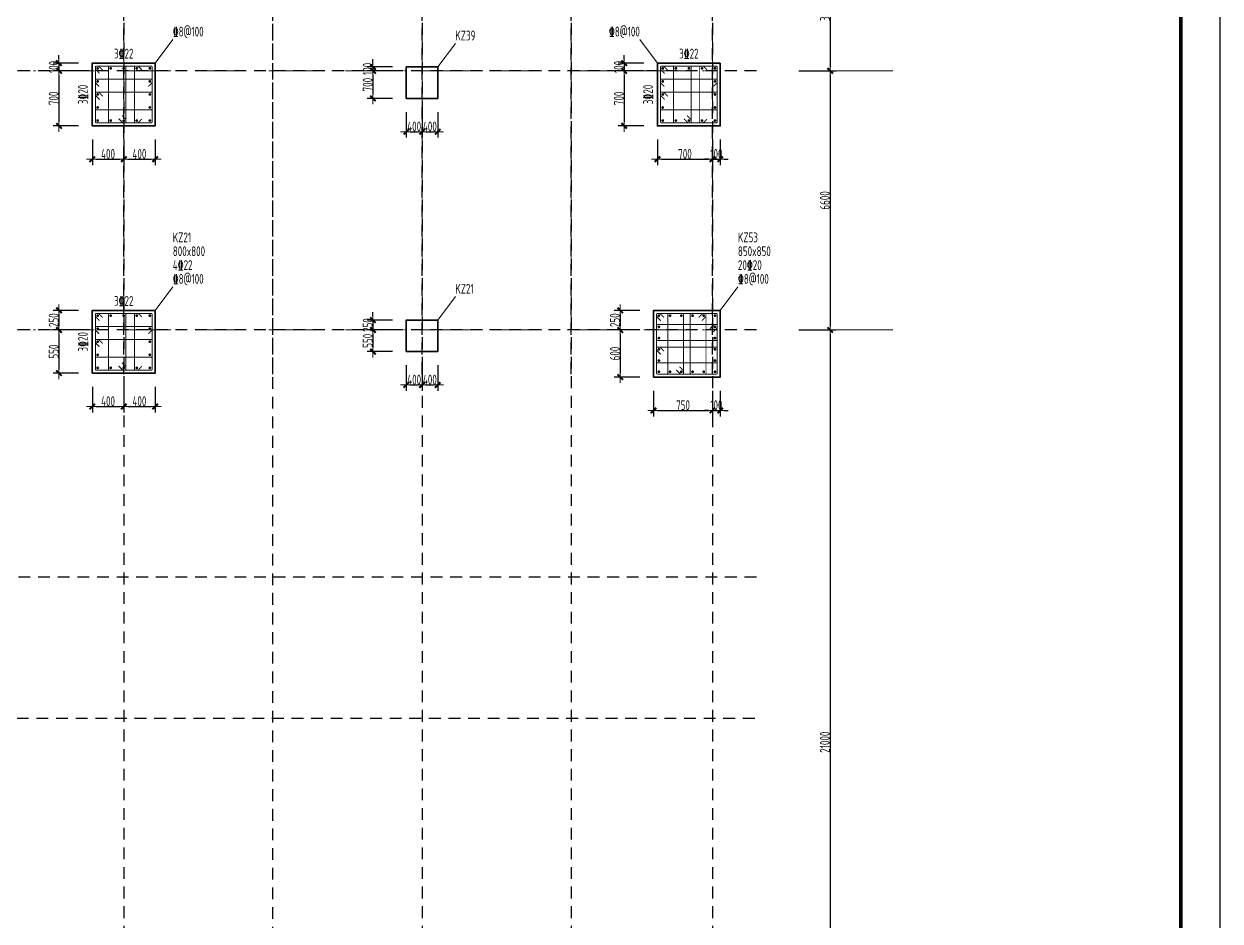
# Model space of a CAD drawing. Header units: millimetres. Extents: x 539196 to 807275, y 431843 to 1156631.
# Drawn here: x 632325 to 662803, y 642502 to 665355 of the extents above; entities that cross this region are included whole.
import ezdxf
from ezdxf.enums import TextEntityAlignment as Align

# ---------------------------------------------------------------- set-up
doc = ezdxf.new("R2010")
doc.units = ezdxf.units.MM
doc.header["$MEASUREMENT"] = 0
for name, pattern in [('DOTE', [2.42, 2, -0.2, 0.02, -0.2]), ('点划线', [1850, 1200, -300, 50, -300]), ('虚线', [500, 300, -200])]:
    doc.linetypes.add(name, pattern=pattern)
doc.layers.add('DOTE', color=1, linetype='DOTE')
doc.layers.add('PUB_TITLE', color=4, linetype='Continuous')
for name, color, linetype, lineweight in [('柱原位标注', 7, 'Continuous', 18), ('柱尺寸标注', 3, 'Continuous', 18), ('柱标注引线', 2, 'Continuous', 18), ('柱箍筋', 1, 'Continuous', 25), ('柱纵筋', 1, 'Continuous', 70), ('柱集中标注', 2, 'Continuous', 18), ('砼柱', 2, 'Continuous', 35), ('网格', 9, '点划线', 18), ('轴线标注', 3, 'Continuous', 18)]:
    doc.layers.add(name, color=color, linetype=linetype, lineweight=lineweight)
doc.styles.add('样式 1_yjk', font='yjkeng.shx', dxfattribs={"width": 0.7, "bigfont": 'yjkchn.shx'})
doc.dimstyles.new('盈建科结构_yjk', dxfattribs={"dimscale": 100, "dimtxt": 2.5, "dimasz": 1, "dimexe": 1.5, "dimexo": 0.625, "dimgap": 0.1, "dimtad": 1, "dimdec": 0, "dimrnd": 1, "dimzin": 0, "dimdsep": 46, "dimtxsty": '样式 1_yjk', "dimblk": '_yjkbk', "dimblk1": 'ARCHTICK', "dimblk2": 'ARCHTICK', "dimcen": 0.09, "dimadec": 0, "dimazin": 0, "dimtfac": 1, "dimtdec": 4, "dimtix": 1, "dimtmove": 2, "dimatfit": 3, "dimfxl": 0, "dimtolj": 1, "dimtzin": 0, "dimarcsym": 0})

# ---------------------------------------------------------------- blocks, each defined once
blk = doc.blocks.new('_yjkbk')
blk.add_line((-1, 0), (1.5, 0))
blk.add_lwpolyline([(-0.7, -0.7, 0.5, 0.5, 0), (0.7, 0.7, 0.5, 0.5, 0)], format="xyseb")
blk = doc.blocks.new('*D2206')
at = {"layer": 'Defpoints', "color": 0}
for p in [(634068, 656459), (634868, 656459), (634868, 655609)]:
    blk.add_point(p, dxfattribs=at)
at = {"layer": '柱尺寸标注', "color": 0, "lineweight": -2}
for p, q in [((634068, 656109), (634068, 655459)), ((634868, 656109), (634868, 655459)), ((634168, 655609), (634768, 655609))]:
    blk.add_line(p, q, dxfattribs=at)
at = {"layer": '柱尺寸标注', "color": 0, "lineweight": -2, "xscale": 100, "yscale": 100, "zscale": 100, "rotation": 180}
blk.add_blockref('_yjkbk', (634068, 655609), dxfattribs=at)
at = {"layer": '柱尺寸标注', "color": 0, "lineweight": -2, "xscale": 100, "yscale": 100, "zscale": 100}
blk.add_blockref('_yjkbk', (634868, 655609), dxfattribs=at)
at = {"layer": '柱尺寸标注', "color": 0, "insert": (634468, 655744), "char_height": 250, "attachment_point": 5, "style": '样式 1_yjk'}
blk.add_mtext('\\A1;400', dxfattribs=at)
blk = doc.blocks.new('_ARCHTICK')
at = {"color": 0, "linetype": 'ByBlock', "const_width": 0.15}
blk.add_lwpolyline([(-0.5, -0.5), (0.5, 0.5)], dxfattribs=at)
blk = doc.blocks.new('*D2207')
at = {"layer": 'Defpoints', "color": 0}
for p in [(634868, 656459), (635668, 656459), (635668, 655609)]:
    blk.add_point(p, dxfattribs=at)
at = {"layer": '柱尺寸标注', "color": 0, "lineweight": -2}
for p, q in [((634868, 656109), (634868, 655459)), ((635668, 656109), (635668, 655459)), ((634968, 655609), (635568, 655609))]:
    blk.add_line(p, q, dxfattribs=at)
at = {"layer": '柱尺寸标注', "color": 0, "lineweight": -2, "xscale": 100, "yscale": 100, "zscale": 100, "rotation": 180}
blk.add_blockref('_yjkbk', (634868, 655609), dxfattribs=at)
at = {"layer": '柱尺寸标注', "color": 0, "lineweight": -2, "xscale": 100, "yscale": 100, "zscale": 100}
blk.add_blockref('_yjkbk', (635668, 655609), dxfattribs=at)
at = {"layer": '柱尺寸标注', "color": 0, "insert": (635268, 655744), "char_height": 250, "attachment_point": 5, "style": '样式 1_yjk'}
blk.add_mtext('\\A1;400', dxfattribs=at)
blk = doc.blocks.new('*D2208')
at = {"layer": 'Defpoints', "color": 0}
for p in [(634068, 658059), (633218, 657559), (634068, 657559)]:
    blk.add_point(p, dxfattribs=at)
at = {"layer": '柱尺寸标注', "color": 0, "lineweight": -2}
for p, q in [((633718, 658059), (633068, 658059)), ((633218, 657959), (633218, 657659)), ((633718, 657559), (633068, 657559))]:
    blk.add_line(p, q, dxfattribs=at)
at = {"layer": '柱尺寸标注', "color": 0, "lineweight": -2, "xscale": 100, "yscale": 100, "zscale": 100}
for p, rotation in [((633218, 658059), 90), ((633218, 657559), 270)]:
    blk.add_blockref('_yjkbk', p, dxfattribs=dict(at, rotation=rotation))
at = {"layer": '柱尺寸标注', "color": 0, "insert": (633083, 657809), "char_height": 250, "attachment_point": 5, "rotation": 90, "style": '样式 1_yjk'}
blk.add_mtext('\\A1;250', dxfattribs=at)
blk = doc.blocks.new('*D2209')
at = {"layer": 'Defpoints', "color": 0}
for p in [(634068, 657559), (633218, 656459), (634068, 656459)]:
    blk.add_point(p, dxfattribs=at)
at = {"layer": '柱尺寸标注', "color": 0, "lineweight": -2}
for p, q in [((633718, 657559), (633068, 657559)), ((633218, 657459), (633218, 656559)), ((633718, 656459), (633068, 656459))]:
    blk.add_line(p, q, dxfattribs=at)
at = {"layer": '柱尺寸标注', "color": 0, "lineweight": -2, "xscale": 100, "yscale": 100, "zscale": 100}
for p, rotation in [((633218, 657559), 90), ((633218, 656459), 270)]:
    blk.add_blockref('_yjkbk', p, dxfattribs=dict(at, rotation=rotation))
at = {"layer": '柱尺寸标注', "color": 0, "insert": (633083, 657009), "char_height": 250, "attachment_point": 5, "rotation": 90, "style": '样式 1_yjk'}
blk.add_mtext('\\A1;550', dxfattribs=at)
blk = doc.blocks.new('*D2210')
at = {"layer": 'Defpoints', "color": 0}
for p in [(634068, 662759), (634868, 662759), (634868, 661909)]:
    blk.add_point(p, dxfattribs=at)
at = {"layer": '柱尺寸标注', "color": 0, "lineweight": -2}
for p, q in [((634068, 662409), (634068, 661759)), ((634868, 662409), (634868, 661759)), ((634168, 661909), (634768, 661909))]:
    blk.add_line(p, q, dxfattribs=at)
at = {"layer": '柱尺寸标注', "color": 0, "lineweight": -2, "xscale": 100, "yscale": 100, "zscale": 100, "rotation": 180}
blk.add_blockref('_yjkbk', (634068, 661909), dxfattribs=at)
at = {"layer": '柱尺寸标注', "color": 0, "lineweight": -2, "xscale": 100, "yscale": 100, "zscale": 100}
blk.add_blockref('_yjkbk', (634868, 661909), dxfattribs=at)
at = {"layer": '柱尺寸标注', "color": 0, "insert": (634468, 662044), "char_height": 250, "attachment_point": 5, "style": '样式 1_yjk'}
blk.add_mtext('\\A1;400', dxfattribs=at)
blk = doc.blocks.new('*D2211')
at = {"layer": 'Defpoints', "color": 0}
for p in [(634868, 662759), (635668, 662759), (635668, 661909)]:
    blk.add_point(p, dxfattribs=at)
at = {"layer": '柱尺寸标注', "color": 0, "lineweight": -2}
for p, q in [((634868, 662409), (634868, 661759)), ((635668, 662409), (635668, 661759)), ((634968, 661909), (635568, 661909))]:
    blk.add_line(p, q, dxfattribs=at)
at = {"layer": '柱尺寸标注', "color": 0, "lineweight": -2, "xscale": 100, "yscale": 100, "zscale": 100, "rotation": 180}
blk.add_blockref('_yjkbk', (634868, 661909), dxfattribs=at)
at = {"layer": '柱尺寸标注', "color": 0, "lineweight": -2, "xscale": 100, "yscale": 100, "zscale": 100}
blk.add_blockref('_yjkbk', (635668, 661909), dxfattribs=at)
at = {"layer": '柱尺寸标注', "color": 0, "insert": (635268, 662044), "char_height": 250, "attachment_point": 5, "style": '样式 1_yjk'}
blk.add_mtext('\\A1;400', dxfattribs=at)
blk = doc.blocks.new('*D2212')
at = {"layer": 'Defpoints', "color": 0}
for p in [(633218, 664159), (634068, 664359), (634068, 664159)]:
    blk.add_point(p, dxfattribs=at)
at = {"layer": '柱尺寸标注', "color": 0, "lineweight": -2}
for p, q in [((633218, 664459), (633218, 664559)), ((633718, 664359), (633068, 664359)), ((633718, 664159), (633068, 664159)), ((633218, 664359), (633218, 664159)), ((633218, 664059), (633218, 663959))]:
    blk.add_line(p, q, dxfattribs=at)
at = {"layer": '柱尺寸标注', "color": 0, "lineweight": -2, "xscale": 100, "yscale": 100, "zscale": 100}
for p, rotation in [((633218, 664359), 270), ((633218, 664159), 90)]:
    blk.add_blockref('_yjkbk', p, dxfattribs=dict(at, rotation=rotation))
at = {"layer": '柱尺寸标注', "color": 0, "insert": (633083, 664259), "char_height": 250, "attachment_point": 5, "rotation": 90, "style": '样式 1_yjk'}
blk.add_mtext('\\A1;100', dxfattribs=at)
blk = doc.blocks.new('*D2213')
at = {"layer": 'Defpoints', "color": 0}
for p in [(634068, 664159), (633218, 662759), (634068, 662759)]:
    blk.add_point(p, dxfattribs=at)
at = {"layer": '柱尺寸标注', "color": 0, "lineweight": -2}
for p, q in [((633718, 664159), (633068, 664159)), ((633218, 664059), (633218, 662859)), ((633718, 662759), (633068, 662759))]:
    blk.add_line(p, q, dxfattribs=at)
at = {"layer": '柱尺寸标注', "color": 0, "lineweight": -2, "xscale": 100, "yscale": 100, "zscale": 100}
for p, rotation in [((633218, 664159), 90), ((633218, 662759), 270)]:
    blk.add_blockref('_yjkbk', p, dxfattribs=dict(at, rotation=rotation))
at = {"layer": '柱尺寸标注', "color": 0, "insert": (633083, 663459), "char_height": 250, "attachment_point": 5, "rotation": 90, "style": '样式 1_yjk'}
blk.add_mtext('\\A1;700', dxfattribs=at)
blk = doc.blocks.new('*D2222')
at = {"layer": 'Defpoints', "color": 0}
for p in [(642068, 657009), (642468, 657009), (642468, 656159)]:
    blk.add_point(p, dxfattribs=at)
at = {"layer": '柱尺寸标注', "color": 0, "lineweight": -2}
for p, q in [((642068, 656659), (642068, 656009)), ((642468, 656659), (642468, 656009)), ((642168, 656159), (642368, 656159))]:
    blk.add_line(p, q, dxfattribs=at)
at = {"layer": '柱尺寸标注', "color": 0, "lineweight": -2, "xscale": 100, "yscale": 100, "zscale": 100, "rotation": 180}
blk.add_blockref('_yjkbk', (642068, 656159), dxfattribs=at)
at = {"layer": '柱尺寸标注', "color": 0, "lineweight": -2, "xscale": 100, "yscale": 100, "zscale": 100}
blk.add_blockref('_yjkbk', (642468, 656159), dxfattribs=at)
at = {"layer": '柱尺寸标注', "color": 0, "insert": (642268, 656294), "char_height": 250, "attachment_point": 5, "style": '样式 1_yjk'}
blk.add_mtext('\\A1;400', dxfattribs=at)
blk = doc.blocks.new('*D2223')
at = {"layer": 'Defpoints', "color": 0}
for p in [(642468, 657009), (642868, 657009), (642868, 656159)]:
    blk.add_point(p, dxfattribs=at)
at = {"layer": '柱尺寸标注', "color": 0, "lineweight": -2}
for p, q in [((642468, 656659), (642468, 656009)), ((642868, 656659), (642868, 656009)), ((642568, 656159), (642768, 656159))]:
    blk.add_line(p, q, dxfattribs=at)
at = {"layer": '柱尺寸标注', "color": 0, "lineweight": -2, "xscale": 100, "yscale": 100, "zscale": 100, "rotation": 180}
blk.add_blockref('_yjkbk', (642468, 656159), dxfattribs=at)
at = {"layer": '柱尺寸标注', "color": 0, "lineweight": -2, "xscale": 100, "yscale": 100, "zscale": 100}
blk.add_blockref('_yjkbk', (642868, 656159), dxfattribs=at)
at = {"layer": '柱尺寸标注', "color": 0, "insert": (642668, 656294), "char_height": 250, "attachment_point": 5, "style": '样式 1_yjk'}
blk.add_mtext('\\A1;400', dxfattribs=at)
blk = doc.blocks.new('*D2224')
at = {"layer": 'Defpoints', "color": 0}
for p in [(642068, 657809), (641218, 657559), (642068, 657559)]:
    blk.add_point(p, dxfattribs=at)
at = {"layer": '柱尺寸标注', "color": 0, "lineweight": -2}
for p, q in [((641718, 657809), (641068, 657809)), ((641218, 657909), (641218, 658009)), ((641218, 657809), (641218, 657559)), ((641718, 657559), (641068, 657559)), ((641218, 657459), (641218, 657359))]:
    blk.add_line(p, q, dxfattribs=at)
at = {"layer": '柱尺寸标注', "color": 0, "lineweight": -2, "xscale": 100, "yscale": 100, "zscale": 100}
for p, rotation in [((641218, 657809), 270), ((641218, 657559), 90)]:
    blk.add_blockref('_yjkbk', p, dxfattribs=dict(at, rotation=rotation))
at = {"layer": '柱尺寸标注', "color": 0, "insert": (641083, 657684), "char_height": 250, "attachment_point": 5, "rotation": 90, "style": '样式 1_yjk'}
blk.add_mtext('\\A1;250', dxfattribs=at)
blk = doc.blocks.new('*D2225')
at = {"layer": 'Defpoints', "color": 0}
for p in [(642068, 657559), (641218, 657009), (642068, 657009)]:
    blk.add_point(p, dxfattribs=at)
at = {"layer": '柱尺寸标注', "color": 0, "lineweight": -2}
for p, q in [((641718, 657559), (641068, 657559)), ((641218, 657459), (641218, 657109)), ((641718, 657009), (641068, 657009))]:
    blk.add_line(p, q, dxfattribs=at)
at = {"layer": '柱尺寸标注', "color": 0, "lineweight": -2, "xscale": 100, "yscale": 100, "zscale": 100}
for p, rotation in [((641218, 657559), 90), ((641218, 657009), 270)]:
    blk.add_blockref('_yjkbk', p, dxfattribs=dict(at, rotation=rotation))
at = {"layer": '柱尺寸标注', "color": 0, "insert": (641083, 657284), "char_height": 250, "attachment_point": 5, "rotation": 90, "style": '样式 1_yjk'}
blk.add_mtext('\\A1;550', dxfattribs=at)
blk = doc.blocks.new('*D2226')
at = {"layer": 'Defpoints', "color": 0}
for p in [(642068, 663459), (642468, 663459), (642468, 662609)]:
    blk.add_point(p, dxfattribs=at)
at = {"layer": '柱尺寸标注', "color": 0, "lineweight": -2}
for p, q in [((642068, 663109), (642068, 662459)), ((642468, 663109), (642468, 662459)), ((642168, 662609), (642368, 662609))]:
    blk.add_line(p, q, dxfattribs=at)
at = {"layer": '柱尺寸标注', "color": 0, "lineweight": -2, "xscale": 100, "yscale": 100, "zscale": 100, "rotation": 180}
blk.add_blockref('_yjkbk', (642068, 662609), dxfattribs=at)
at = {"layer": '柱尺寸标注', "color": 0, "lineweight": -2, "xscale": 100, "yscale": 100, "zscale": 100}
blk.add_blockref('_yjkbk', (642468, 662609), dxfattribs=at)
at = {"layer": '柱尺寸标注', "color": 0, "insert": (642268, 662744), "char_height": 250, "attachment_point": 5, "style": '样式 1_yjk'}
blk.add_mtext('\\A1;400', dxfattribs=at)
blk = doc.blocks.new('*D2227')
at = {"layer": 'Defpoints', "color": 0}
for p in [(642468, 663459), (642868, 663459), (642868, 662609)]:
    blk.add_point(p, dxfattribs=at)
at = {"layer": '柱尺寸标注', "color": 0, "lineweight": -2}
for p, q in [((642468, 663109), (642468, 662459)), ((642868, 663109), (642868, 662459)), ((642568, 662609), (642768, 662609))]:
    blk.add_line(p, q, dxfattribs=at)
at = {"layer": '柱尺寸标注', "color": 0, "lineweight": -2, "xscale": 100, "yscale": 100, "zscale": 100, "rotation": 180}
blk.add_blockref('_yjkbk', (642468, 662609), dxfattribs=at)
at = {"layer": '柱尺寸标注', "color": 0, "lineweight": -2, "xscale": 100, "yscale": 100, "zscale": 100}
blk.add_blockref('_yjkbk', (642868, 662609), dxfattribs=at)
at = {"layer": '柱尺寸标注', "color": 0, "insert": (642668, 662744), "char_height": 250, "attachment_point": 5, "style": '样式 1_yjk'}
blk.add_mtext('\\A1;400', dxfattribs=at)
blk = doc.blocks.new('*D2228')
at = {"layer": 'Defpoints', "color": 0}
for p in [(641218, 664159), (642068, 664259), (642068, 664159)]:
    blk.add_point(p, dxfattribs=at)
at = {"layer": '柱尺寸标注', "color": 0, "lineweight": -2}
for p, q in [((641218, 664359), (641218, 664459)), ((641718, 664259), (641068, 664259)), ((641718, 664159), (641068, 664159)), ((641218, 664259), (641218, 664159)), ((641218, 664059), (641218, 663959))]:
    blk.add_line(p, q, dxfattribs=at)
at = {"layer": '柱尺寸标注', "color": 0, "lineweight": -2, "xscale": 100, "yscale": 100, "zscale": 100}
for p, rotation in [((641218, 664259), 270), ((641218, 664159), 90)]:
    blk.add_blockref('_yjkbk', p, dxfattribs=dict(at, rotation=rotation))
at = {"layer": '柱尺寸标注', "color": 0, "insert": (641083, 664209), "char_height": 250, "attachment_point": 5, "rotation": 90, "style": '样式 1_yjk'}
blk.add_mtext('\\A1;100', dxfattribs=at)
blk = doc.blocks.new('*D2229')
at = {"layer": 'Defpoints', "color": 0}
for p in [(642068, 664159), (641218, 663459), (642068, 663459)]:
    blk.add_point(p, dxfattribs=at)
at = {"layer": '柱尺寸标注', "color": 0, "lineweight": -2}
for p, q in [((641718, 664159), (641068, 664159)), ((641218, 664059), (641218, 663559)), ((641718, 663459), (641068, 663459))]:
    blk.add_line(p, q, dxfattribs=at)
at = {"layer": '柱尺寸标注', "color": 0, "lineweight": -2, "xscale": 100, "yscale": 100, "zscale": 100}
for p, rotation in [((641218, 664159), 90), ((641218, 663459), 270)]:
    blk.add_blockref('_yjkbk', p, dxfattribs=dict(at, rotation=rotation))
at = {"layer": '柱尺寸标注', "color": 0, "insert": (641083, 663809), "char_height": 250, "attachment_point": 5, "rotation": 90, "style": '样式 1_yjk'}
blk.add_mtext('\\A1;700', dxfattribs=at)
blk = doc.blocks.new('*D2334')
at = {"layer": 'Defpoints', "color": 0}
for p in [(648368, 656359), (649868, 656359), (649868, 655509)]:
    blk.add_point(p, dxfattribs=at)
at = {"layer": '柱尺寸标注', "color": 0, "lineweight": -2}
for p, q in [((648368, 656009), (648368, 655359)), ((649868, 656009), (649868, 655359)), ((648468, 655509), (649768, 655509))]:
    blk.add_line(p, q, dxfattribs=at)
at = {"layer": '柱尺寸标注', "color": 0, "lineweight": -2, "xscale": 100, "yscale": 100, "zscale": 100, "rotation": 180}
blk.add_blockref('_yjkbk', (648368, 655509), dxfattribs=at)
at = {"layer": '柱尺寸标注', "color": 0, "lineweight": -2, "xscale": 100, "yscale": 100, "zscale": 100}
blk.add_blockref('_yjkbk', (649868, 655509), dxfattribs=at)
at = {"layer": '柱尺寸标注', "color": 0, "insert": (649118, 655644), "char_height": 250, "attachment_point": 5, "style": '样式 1_yjk'}
blk.add_mtext('\\A1;750', dxfattribs=at)
blk = doc.blocks.new('*D2335')
at = {"layer": 'Defpoints', "color": 0}
for p in [(649868, 656359), (650068, 656359), (650068, 655509)]:
    blk.add_point(p, dxfattribs=at)
at = {"layer": '柱尺寸标注', "color": 0, "lineweight": -2}
for p, q in [((649868, 656009), (649868, 655359)), ((650068, 656009), (650068, 655359)), ((649768, 655509), (649668, 655509)), ((649868, 655509), (650068, 655509)), ((650168, 655509), (650268, 655509))]:
    blk.add_line(p, q, dxfattribs=at)
at = {"layer": '柱尺寸标注', "color": 0, "lineweight": -2, "xscale": 100, "yscale": 100, "zscale": 100}
blk.add_blockref('_yjkbk', (649868, 655509), dxfattribs=at)
at = {"layer": '柱尺寸标注', "color": 0, "lineweight": -2, "xscale": 100, "yscale": 100, "zscale": 100, "rotation": 180}
blk.add_blockref('_yjkbk', (650068, 655509), dxfattribs=at)
at = {"layer": '柱尺寸标注', "color": 0, "insert": (649968, 655644), "char_height": 250, "attachment_point": 5, "style": '样式 1_yjk'}
blk.add_mtext('\\A1;100', dxfattribs=at)
blk = doc.blocks.new('*D2336')
at = {"layer": 'Defpoints', "color": 0}
for p in [(648368, 658059), (647518, 657559), (648368, 657559)]:
    blk.add_point(p, dxfattribs=at)
at = {"layer": '柱尺寸标注', "color": 0, "lineweight": -2}
for p, q in [((648018, 658059), (647368, 658059)), ((647518, 657959), (647518, 657659)), ((648018, 657559), (647368, 657559))]:
    blk.add_line(p, q, dxfattribs=at)
at = {"layer": '柱尺寸标注', "color": 0, "lineweight": -2, "xscale": 100, "yscale": 100, "zscale": 100}
for p, rotation in [((647518, 658059), 90), ((647518, 657559), 270)]:
    blk.add_blockref('_yjkbk', p, dxfattribs=dict(at, rotation=rotation))
at = {"layer": '柱尺寸标注', "color": 0, "insert": (647383, 657809), "char_height": 250, "attachment_point": 5, "rotation": 90, "style": '样式 1_yjk'}
blk.add_mtext('\\A1;250', dxfattribs=at)
blk = doc.blocks.new('*D2337')
at = {"layer": 'Defpoints', "color": 0}
for p in [(648368, 657559), (647518, 656359), (648368, 656359)]:
    blk.add_point(p, dxfattribs=at)
at = {"layer": '柱尺寸标注', "color": 0, "lineweight": -2}
for p, q in [((648018, 657559), (647368, 657559)), ((647518, 657459), (647518, 656459)), ((648018, 656359), (647368, 656359))]:
    blk.add_line(p, q, dxfattribs=at)
at = {"layer": '柱尺寸标注', "color": 0, "lineweight": -2, "xscale": 100, "yscale": 100, "zscale": 100}
for p, rotation in [((647518, 657559), 90), ((647518, 656359), 270)]:
    blk.add_blockref('_yjkbk', p, dxfattribs=dict(at, rotation=rotation))
at = {"layer": '柱尺寸标注', "color": 0, "insert": (647383, 656959), "char_height": 250, "attachment_point": 5, "rotation": 90, "style": '样式 1_yjk'}
blk.add_mtext('\\A1;600', dxfattribs=at)
blk = doc.blocks.new('*D2338')
at = {"layer": 'Defpoints', "color": 0}
for p in [(648468, 662759), (649868, 662759), (649868, 661909)]:
    blk.add_point(p, dxfattribs=at)
at = {"layer": '柱尺寸标注', "color": 0, "lineweight": -2}
for p, q in [((648468, 662409), (648468, 661759)), ((649868, 662409), (649868, 661759)), ((648568, 661909), (649768, 661909))]:
    blk.add_line(p, q, dxfattribs=at)
at = {"layer": '柱尺寸标注', "color": 0, "lineweight": -2, "xscale": 100, "yscale": 100, "zscale": 100, "rotation": 180}
blk.add_blockref('_yjkbk', (648468, 661909), dxfattribs=at)
at = {"layer": '柱尺寸标注', "color": 0, "lineweight": -2, "xscale": 100, "yscale": 100, "zscale": 100}
blk.add_blockref('_yjkbk', (649868, 661909), dxfattribs=at)
at = {"layer": '柱尺寸标注', "color": 0, "insert": (649168, 662044), "char_height": 250, "attachment_point": 5, "style": '样式 1_yjk'}
blk.add_mtext('\\A1;700', dxfattribs=at)
blk = doc.blocks.new('*D2339')
at = {"layer": 'Defpoints', "color": 0}
for p in [(649868, 662759), (650068, 662759), (650068, 661909)]:
    blk.add_point(p, dxfattribs=at)
at = {"layer": '柱尺寸标注', "color": 0, "lineweight": -2}
for p, q in [((649868, 662409), (649868, 661759)), ((650068, 662409), (650068, 661759)), ((649768, 661909), (649668, 661909)), ((649868, 661909), (650068, 661909)), ((650168, 661909), (650268, 661909))]:
    blk.add_line(p, q, dxfattribs=at)
at = {"layer": '柱尺寸标注', "color": 0, "lineweight": -2, "xscale": 100, "yscale": 100, "zscale": 100}
blk.add_blockref('_yjkbk', (649868, 661909), dxfattribs=at)
at = {"layer": '柱尺寸标注', "color": 0, "lineweight": -2, "xscale": 100, "yscale": 100, "zscale": 100, "rotation": 180}
blk.add_blockref('_yjkbk', (650068, 661909), dxfattribs=at)
at = {"layer": '柱尺寸标注', "color": 0, "insert": (649968, 662044), "char_height": 250, "attachment_point": 5, "style": '样式 1_yjk'}
blk.add_mtext('\\A1;100', dxfattribs=at)
blk = doc.blocks.new('*D2340')
at = {"layer": 'Defpoints', "color": 0}
for p in [(647618, 664159), (648468, 664359), (648468, 664159)]:
    blk.add_point(p, dxfattribs=at)
at = {"layer": '柱尺寸标注', "color": 0, "lineweight": -2}
for p, q in [((647618, 664459), (647618, 664559)), ((648118, 664359), (647468, 664359)), ((648118, 664159), (647468, 664159)), ((647618, 664359), (647618, 664159)), ((647618, 664059), (647618, 663959))]:
    blk.add_line(p, q, dxfattribs=at)
at = {"layer": '柱尺寸标注', "color": 0, "lineweight": -2, "xscale": 100, "yscale": 100, "zscale": 100}
for p, rotation in [((647618, 664359), 270), ((647618, 664159), 90)]:
    blk.add_blockref('_yjkbk', p, dxfattribs=dict(at, rotation=rotation))
at = {"layer": '柱尺寸标注', "color": 0, "insert": (647483, 664259), "char_height": 250, "attachment_point": 5, "rotation": 90, "style": '样式 1_yjk'}
blk.add_mtext('\\A1;100', dxfattribs=at)
blk = doc.blocks.new('*D2341')
at = {"layer": 'Defpoints', "color": 0}
for p in [(648468, 664159), (647618, 662759), (648468, 662759)]:
    blk.add_point(p, dxfattribs=at)
at = {"layer": '柱尺寸标注', "color": 0, "lineweight": -2}
for p, q in [((648118, 664159), (647468, 664159)), ((647618, 664059), (647618, 662859)), ((648118, 662759), (647468, 662759))]:
    blk.add_line(p, q, dxfattribs=at)
at = {"layer": '柱尺寸标注', "color": 0, "lineweight": -2, "xscale": 100, "yscale": 100, "zscale": 100}
for p, rotation in [((647618, 664159), 90), ((647618, 662759), 270)]:
    blk.add_blockref('_yjkbk', p, dxfattribs=dict(at, rotation=rotation))
at = {"layer": '柱尺寸标注', "color": 0, "insert": (647483, 663459), "char_height": 250, "attachment_point": 5, "rotation": 90, "style": '样式 1_yjk'}
blk.add_mtext('\\A1;700', dxfattribs=at)
blk = doc.blocks.new('*D2397')
at = {"layer": 'Defpoints', "color": 0}
for p in [(649868, 667159), (649868, 664159), (652868, 664159)]:
    blk.add_point(p, dxfattribs=at)
at = {"layer": '轴线标注', "color": 0, "lineweight": -2}
for p, q in [((652068, 667159), (653018, 667159)), ((652868, 667059), (652868, 664259)), ((652068, 664159), (653018, 664159))]:
    blk.add_line(p, q, dxfattribs=at)
at = {"layer": '轴线标注', "color": 0, "lineweight": -2, "xscale": 100, "yscale": 100, "zscale": 100}
for p, rotation in [((652868, 667159), 90), ((652868, 664159), 270)]:
    blk.add_blockref('_yjkbk', p, dxfattribs=dict(at, rotation=rotation))
at = {"layer": '轴线标注', "color": 0, "insert": (652733, 665659), "char_height": 250, "attachment_point": 5, "rotation": 90, "style": '样式 1_yjk'}
blk.add_mtext('\\A1;3000', dxfattribs=at)
blk = doc.blocks.new('*D2399')
at = {"layer": 'Defpoints', "color": 0}
for p in [(649868, 664159), (649868, 657559), (652868, 657559)]:
    blk.add_point(p, dxfattribs=at)
at = {"layer": '轴线标注', "color": 0, "lineweight": -2}
for p, q in [((652068, 664159), (653018, 664159)), ((652868, 664059), (652868, 657659)), ((652068, 657559), (653018, 657559))]:
    blk.add_line(p, q, dxfattribs=at)
at = {"layer": '轴线标注', "color": 0, "lineweight": -2, "xscale": 100, "yscale": 100, "zscale": 100}
for p, rotation in [((652868, 664159), 90), ((652868, 657559), 270)]:
    blk.add_blockref('_yjkbk', p, dxfattribs=dict(at, rotation=rotation))
at = {"layer": '轴线标注', "color": 0, "insert": (652733, 660859), "char_height": 250, "attachment_point": 5, "rotation": 90, "style": '样式 1_yjk'}
blk.add_mtext('\\A1;6600', dxfattribs=at)
blk = doc.blocks.new('*D2401')
at = {"layer": 'Defpoints', "color": 0}
for p in [(649868, 657559), (649868, 636559), (652868, 636559)]:
    blk.add_point(p, dxfattribs=at)
at = {"layer": '轴线标注', "color": 0, "lineweight": -2}
for p, q in [((652068, 657559), (653018, 657559)), ((652868, 657459), (652868, 636659)), ((652068, 636559), (653018, 636559))]:
    blk.add_line(p, q, dxfattribs=at)
at = {"layer": '轴线标注', "color": 0, "lineweight": -2, "xscale": 100, "yscale": 100, "zscale": 100}
for p, rotation in [((652868, 657559), 90), ((652868, 636559), 270)]:
    blk.add_blockref('_yjkbk', p, dxfattribs=dict(at, rotation=rotation))
at = {"layer": '轴线标注', "color": 0, "insert": (652733, 647059), "char_height": 250, "attachment_point": 5, "rotation": 90, "style": '样式 1_yjk'}
blk.add_mtext('\\A1;21000', dxfattribs=at)
blk = doc.blocks.new('jzzw')
at = {"layer": 'DOTE', "color": 1, "linetype": '虚线'}
for p, q in [((936386, 872027), (936386, 890469)), ((936386, 890469), (936386, 834829)), ((940186, 852149), (940186, 890469)), ((940186, 872027), (940186, 890469)), ((943986, 872027), (943986, 890469)), ((943986, 890469), (943986, 834829)), ((947786, 872027), (947786, 890469)), ((947786, 890469), (947786, 834829)), ((951386, 872027), (951386, 890469)), ((951386, 890469), (951386, 834829)), ((952506, 879749), (911886, 879749)), ((952506, 873149), (912186, 873149)), ((952506, 866849), (912186, 866849)), ((952463, 863249), (912186, 863249))]:
    blk.add_line(p, q, dxfattribs=at)

msp = doc.modelspace()

# ---------------------------------------------------------------- linework, layer by layer
at = {"layer": 'PUB_TITLE'}
msp.add_lwpolyline([(603402.6, 600043), (662802.6, 600043), (662802.6, 684143), (603402.6, 684143)], close=True, dxfattribs=at)
at = {"layer": 'PUB_TITLE', "const_width": 100}
msp.add_lwpolyline([(604402.6, 601043), (661802.6, 601043), (661802.6, 681643), (604402.6, 681643)], close=True, dxfattribs=at)
at = {"layer": '柱标注引线'}
for p, q in [((635667.6, 664359.2), (636117.6, 664959.2)), ((642867.6, 664259.2), (643317.6, 664859.2)), ((648467.6, 664359.2), (648017.6, 664959.2)), ((635667.6, 658059.2), (636117.6, 658659.2)), ((650067.6, 658059.2), (650517.6, 658659.2)), ((642867.6, 657809.2), (643317.6, 658409.2))]:
    msp.add_line(p, q, dxfattribs=at)
at = {"layer": '柱箍筋', "const_width": 25}
for points in [[(634331.6, 664176.5), (634233.4, 664274.8, 0.1989124), (634216.6, 664281.7), (634168.8, 664281.7, 0.4142136), (634145.1, 664258), (634145.1, 662860.5, 0.4142136), (634168.8, 662836.7), (635566.3, 662836.7, 0.4142136), (635590.1, 662860.5), (635590.1, 664258, 0.4142136), (635566.3, 664281.7), (634168.8, 664281.7, 0.4142136), (634145.1, 664258), (634145.1, 664210.2, 0.1989124), (634152, 664193.5), (634250.3, 664095.2)], [(634738.5, 662942), (634836.8, 662843.7, 0.1989124), (634853.6, 662836.7), (634901.3, 662836.7, 0.4142136), (634925.1, 662860.5), (634925.1, 664258, 0.4142136), (634901.3, 664281.7), (634501.3, 664281.7, 0.4142136), (634477.6, 664258), (634477.6, 662860.5, 0.4142136), (634501.3, 662836.7), (634901.3, 662836.7, 0.4142136), (634925.1, 662860.5), (634925.1, 662908.2, 0.1989124), (634918.1, 662925), (634819.9, 663023.3)], [(635329.1, 662932.1), (635240.7, 662843.7, -0.131362), (635214.1, 662836.7), (635166.3, 662836.7, -0.4142136), (635142.6, 662860.5), (635142.6, 664258, -0.4142136), (635166.3, 664281.7), (635214.1, 664281.7, -0.131362), (635240.7, 664274.8), (635329.1, 664186.4)], [(648731.6, 664176.5), (648633.4, 664274.8, 0.1989124), (648616.6, 664281.7), (648568.8, 664281.7, 0.4142136), (648545.1, 664258), (648545.1, 662860.5, 0.4142136), (648568.8, 662836.7), (649966.3, 662836.7, 0.4142136), (649990.1, 662860.5), (649990.1, 664258, 0.4142136), (649966.3, 664281.7), (648568.8, 664281.7, 0.4142136), (648545.1, 664258), (648545.1, 664210.2, 0.1989124), (648552, 664193.5), (648650.3, 664095.2)], [(649138.5, 662942), (649236.8, 662843.7, 0.1989124), (649253.6, 662836.7), (649301.3, 662836.7, 0.4142136), (649325.1, 662860.5), (649325.1, 664258, 0.4142136), (649301.3, 664281.7), (648901.3, 664281.7, 0.4142136), (648877.6, 664258), (648877.6, 662860.5, 0.4142136), (648901.3, 662836.7), (649301.3, 662836.7, 0.4142136), (649325.1, 662860.5), (649325.1, 662908.2, 0.1989124), (649318.1, 662925), (649219.9, 663023.3)], [(649729.1, 662932.1), (649640.7, 662843.7, -0.131362), (649614.1, 662836.7), (649566.3, 662836.7, -0.4142136), (649542.6, 662860.5), (649542.6, 664258, -0.4142136), (649566.3, 664281.7), (649614.1, 664281.7, -0.131362), (649640.7, 664274.8), (649729.1, 664186.4)], [(634240.4, 663762.7), (634152, 663851.1, -0.131362), (634145.1, 663877.7), (634145.1, 663925.5, -0.4142136), (634168.8, 663949.2), (635566.3, 663949.2, -0.4142136), (635590.1, 663925.5), (635590.1, 663877.7, -0.131362), (635583.1, 663851.1), (635494.7, 663762.7)], [(648640.4, 663762.7), (648552, 663851.1, -0.131362), (648545.1, 663877.7), (648545.1, 663925.5, -0.4142136), (648568.8, 663949.2), (649966.3, 663949.2, -0.4142136), (649990.1, 663925.5), (649990.1, 663877.7, -0.131362), (649983.1, 663851.1), (649894.7, 663762.7)], [(634250.3, 663430.2), (634152, 663528.5, -0.1989124), (634145.1, 663545.2), (634145.1, 663593, -0.4142136), (634168.8, 663616.7), (635566.3, 663616.7, -0.4142136), (635590.1, 663593), (635590.1, 663193, -0.4142136), (635566.3, 663169.2), (634168.8, 663169.2, -0.4142136), (634145.1, 663193), (634145.1, 663593, -0.4142136), (634168.8, 663616.7), (634216.6, 663616.7, -0.1989124), (634233.4, 663609.8), (634331.6, 663511.5)], [(648650.3, 663430.2), (648552, 663528.5, -0.1989124), (648545.1, 663545.2), (648545.1, 663593, -0.4142136), (648568.8, 663616.7), (649966.3, 663616.7, -0.4142136), (649990.1, 663593), (649990.1, 663193, -0.4142136), (649966.3, 663169.2), (648568.8, 663169.2, -0.4142136), (648545.1, 663193), (648545.1, 663593, -0.4142136), (648568.8, 663616.7), (648616.6, 663616.7, -0.1989124), (648633.4, 663609.8), (648731.6, 663511.5)], [(634331.6, 657876.5), (634233.4, 657974.8, 0.1989124), (634216.6, 657981.7), (634168.8, 657981.7, 0.4142136), (634145.1, 657958), (634145.1, 656560.5, 0.4142136), (634168.8, 656536.7), (635566.3, 656536.7, 0.4142136), (635590.1, 656560.5), (635590.1, 657958, 0.4142136), (635566.3, 657981.7), (634168.8, 657981.7, 0.4142136), (634145.1, 657958), (634145.1, 657910.2, 0.1989124), (634152, 657893.5), (634250.3, 657795.2)], [(634738.5, 656642), (634836.8, 656543.7, 0.1989124), (634853.6, 656536.7), (634901.3, 656536.7, 0.4142136), (634925.1, 656560.5), (634925.1, 657958, 0.4142136), (634901.3, 657981.7), (634501.3, 657981.7, 0.4142136), (634477.6, 657958), (634477.6, 656560.5, 0.4142136), (634501.3, 656536.7), (634901.3, 656536.7, 0.4142136), (634925.1, 656560.5), (634925.1, 656608.2, 0.1989124), (634918.1, 656625), (634819.9, 656723.3)], [(635329.1, 656632.1), (635240.7, 656543.7, -0.131362), (635214.1, 656536.7), (635166.3, 656536.7, -0.4142136), (635142.6, 656560.5), (635142.6, 657958, -0.4142136), (635166.3, 657981.7), (635214.1, 657981.7, -0.131362), (635240.7, 657974.8), (635329.1, 657886.4)], [(648631.6, 657876.5), (648533.4, 657974.8, 0.1989124), (648516.6, 657981.7), (648468.8, 657981.7, 0.4142136), (648445.1, 657958), (648445.1, 656460.5, 0.4142136), (648468.8, 656436.7), (649966.3, 656436.7, 0.4142136), (649990.1, 656460.5), (649990.1, 657958, 0.4142136), (649966.3, 657981.7), (648468.8, 657981.7, 0.4142136), (648445.1, 657958), (648445.1, 657910.2, 0.1989124), (648452, 657893.5), (648550.3, 657795.2)], [(648945.5, 656542), (649043.8, 656443.7, 0.1989124), (649060.6, 656436.7), (649108.3, 656436.7, 0.4142136), (649132.1, 656460.5), (649132.1, 657958, 0.4142136), (649108.3, 657981.7), (648754.8, 657981.7, 0.4142136), (648731.1, 657958), (648731.1, 656460.5, 0.4142136), (648754.8, 656436.7), (649108.3, 656436.7, 0.4142136), (649132.1, 656460.5), (649132.1, 656508.2, 0.1989124), (649125.1, 656525), (649026.9, 656623.3)], [(649517.5, 657876.5), (649615.8, 657974.8, -0.1989124), (649632.6, 657981.7), (649680.3, 657981.7, -0.4142136), (649704.1, 657958), (649704.1, 656460.5, -0.4142136), (649680.3, 656436.7), (649326.8, 656436.7, -0.4142136), (649303.1, 656460.5), (649303.1, 657958, -0.4142136), (649326.8, 657981.7), (649680.3, 657981.7, -0.4142136), (649704.1, 657958), (649704.1, 657910.2, -0.1989124), (649697.1, 657893.5), (649598.9, 657795.2)], [(634240.4, 657462.7), (634152, 657551.1, -0.131362), (634145.1, 657577.7), (634145.1, 657625.5, -0.4142136), (634168.8, 657649.2), (635566.3, 657649.2, -0.4142136), (635590.1, 657625.5), (635590.1, 657577.7, -0.131362), (635583.1, 657551.1), (635494.7, 657462.7)], [(649884.9, 657509.2), (649983.1, 657607.5, 0.1989124), (649990.1, 657624.2), (649990.1, 657672, 0.4142136), (649966.3, 657695.7), (648468.8, 657695.7, 0.4142136), (648445.1, 657672), (648445.1, 657318.5, 0.4142136), (648468.8, 657294.7), (649966.3, 657294.7, 0.4142136), (649990.1, 657318.5), (649990.1, 657672, 0.4142136), (649966.3, 657695.7), (649918.6, 657695.7, 0.1989124), (649901.8, 657688.8), (649803.5, 657590.5)], [(634250.3, 657130.2), (634152, 657228.5, -0.1989124), (634145.1, 657245.2), (634145.1, 657293, -0.4142136), (634168.8, 657316.7), (635566.3, 657316.7, -0.4142136), (635590.1, 657293), (635590.1, 656893, -0.4142136), (635566.3, 656869.2), (634168.8, 656869.2, -0.4142136), (634145.1, 656893), (634145.1, 657293, -0.4142136), (634168.8, 657316.7), (634216.6, 657316.7, -0.1989124), (634233.4, 657309.8), (634331.6, 657211.5)], [(648550.3, 656937.2), (648452, 657035.5, -0.1989124), (648445.1, 657052.2), (648445.1, 657100, -0.4142136), (648468.8, 657123.7), (649966.3, 657123.7, -0.4142136), (649990.1, 657100), (649990.1, 656746.5, -0.4142136), (649966.3, 656722.7), (648468.8, 656722.7, -0.4142136), (648445.1, 656746.5), (648445.1, 657100, -0.4142136), (648468.8, 657123.7), (648516.6, 657123.7, -0.1989124), (648533.4, 657116.8), (648631.6, 657018.5)]]:
    msp.add_lwpolyline(points, format="xyb", dxfattribs=at)
at = {"layer": '柱纵筋', "const_width": 35}
for points in [[(634220.1, 664224.2, 1), (634185.1, 664224.2, 1)], [(634552.6, 664224.2, 1), (634517.6, 664224.2, 1)], [(634885.1, 664224.2, 1), (634850.1, 664224.2, 1)], [(635217.6, 664224.2, 1), (635182.6, 664224.2, 1)], [(635550.1, 664224.2, 1), (635515.1, 664224.2, 1)], [(648620.1, 664224.2, 1), (648585.1, 664224.2, 1)], [(648952.6, 664224.2, 1), (648917.6, 664224.2, 1)], [(649285.1, 664224.2, 1), (649250.1, 664224.2, 1)], [(649617.6, 664224.2, 1), (649582.6, 664224.2, 1)], [(649950.1, 664224.2, 1), (649915.1, 664224.2, 1)], [(634220.1, 663891.7, 1), (634185.1, 663891.7, 1)], [(635550.1, 663891.7, 1), (635515.1, 663891.7, 1)], [(648620.1, 663891.7, 1), (648585.1, 663891.7, 1)], [(649950.1, 663891.7, 1), (649915.1, 663891.7, 1)], [(634220.1, 663559.2, 1), (634185.1, 663559.2, 1)], [(635550.1, 663559.2, 1), (635515.1, 663559.2, 1)], [(648620.1, 663559.2, 1), (648585.1, 663559.2, 1)], [(649950.1, 663559.2, 1), (649915.1, 663559.2, 1)], [(634220.1, 663226.7, 1), (634185.1, 663226.7, 1)], [(635550.1, 663226.7, 1), (635515.1, 663226.7, 1)], [(648620.1, 663226.7, 1), (648585.1, 663226.7, 1)], [(649950.1, 663226.7, 1), (649915.1, 663226.7, 1)], [(634220.1, 662894.2, 1), (634185.1, 662894.2, 1)], [(634552.6, 662894.2, 1), (634517.6, 662894.2, 1)], [(634885.1, 662894.2, 1), (634850.1, 662894.2, 1)], [(635217.6, 662894.2, 1), (635182.6, 662894.2, 1)], [(635550.1, 662894.2, 1), (635515.1, 662894.2, 1)], [(648620.1, 662894.2, 1), (648585.1, 662894.2, 1)], [(648952.6, 662894.2, 1), (648917.6, 662894.2, 1)], [(649285.1, 662894.2, 1), (649250.1, 662894.2, 1)], [(649617.6, 662894.2, 1), (649582.6, 662894.2, 1)], [(649950.1, 662894.2, 1), (649915.1, 662894.2, 1)], [(634220.1, 657924.2, 1), (634185.1, 657924.2, 1)], [(634552.6, 657924.2, 1), (634517.6, 657924.2, 1)], [(634885.1, 657924.2, 1), (634850.1, 657924.2, 1)], [(635217.6, 657924.2, 1), (635182.6, 657924.2, 1)], [(635550.1, 657924.2, 1), (635515.1, 657924.2, 1)], [(648520.1, 657924.2, 1), (648485.1, 657924.2, 1)], [(648806.1, 657924.2, 1), (648771.1, 657924.2, 1)], [(649092.1, 657924.2, 1), (649057.1, 657924.2, 1)], [(649378.1, 657924.2, 1), (649343.1, 657924.2, 1)], [(649664.1, 657924.2, 1), (649629.1, 657924.2, 1)], [(649950.1, 657924.2, 1), (649915.1, 657924.2, 1)], [(634220.1, 657591.7, 1), (634185.1, 657591.7, 1)], [(635550.1, 657591.7, 1), (635515.1, 657591.7, 1)], [(648520.1, 657638.2, 1), (648485.1, 657638.2, 1)], [(649950.1, 657638.2, 1), (649915.1, 657638.2, 1)], [(634220.1, 657259.2, 1), (634185.1, 657259.2, 1)], [(635550.1, 657259.2, 1), (635515.1, 657259.2, 1)], [(648520.1, 657352.2, 1), (648485.1, 657352.2, 1)], [(649950.1, 657352.2, 1), (649915.1, 657352.2, 1)], [(634220.1, 656926.7, 1), (634185.1, 656926.7, 1)], [(635550.1, 656926.7, 1), (635515.1, 656926.7, 1)], [(648520.1, 657066.2, 1), (648485.1, 657066.2, 1)], [(648520.1, 656780.2, 1), (648485.1, 656780.2, 1)], [(649950.1, 657066.2, 1), (649915.1, 657066.2, 1)], [(649950.1, 656780.2, 1), (649915.1, 656780.2, 1)], [(634220.1, 656594.2, 1), (634185.1, 656594.2, 1)], [(634552.6, 656594.2, 1), (634517.6, 656594.2, 1)], [(634885.1, 656594.2, 1), (634850.1, 656594.2, 1)], [(635217.6, 656594.2, 1), (635182.6, 656594.2, 1)], [(635550.1, 656594.2, 1), (635515.1, 656594.2, 1)], [(648520.1, 656494.2, 1), (648485.1, 656494.2, 1)], [(648806.1, 656494.2, 1), (648771.1, 656494.2, 1)], [(649092.1, 656494.2, 1), (649057.1, 656494.2, 1)], [(649378.1, 656494.2, 1), (649343.1, 656494.2, 1)], [(649664.1, 656494.2, 1), (649629.1, 656494.2, 1)], [(649950.1, 656494.2, 1), (649915.1, 656494.2, 1)]]:
    msp.add_lwpolyline(points, format="xyb", close=True, dxfattribs=at)
at = {"layer": '砼柱'}
for points in [[(635667.6, 664359.2), (634067.6, 664359.2), (634067.6, 662759.2), (635667.6, 662759.2)], [(642867.6, 664259.2), (642067.6, 664259.2), (642067.6, 663459.2), (642867.6, 663459.2)], [(650067.6, 664359.2), (648467.6, 664359.2), (648467.6, 662759.2), (650067.6, 662759.2)], [(635667.6, 658059.2), (634067.6, 658059.2), (634067.6, 656459.2), (635667.6, 656459.2)], [(650067.6, 658059.2), (648367.6, 658059.2), (648367.6, 656359.2), (650067.6, 656359.2)], [(642867.6, 657809.2), (642067.6, 657809.2), (642067.6, 657009.2), (642867.6, 657009.2)]]:
    msp.add_lwpolyline(points, close=True, dxfattribs=at)
at = {"layer": '网格'}
for p, q in [((634867.6, 664159.2), (634867.6, 667159.2)), ((642467.6, 664159.2), (642467.6, 667159.2)), ((646267.6, 664159.2), (646267.6, 667159.2)), ((649867.6, 664159.2), (649867.6, 667159.2)), ((631067.6, 664159.2), (634867.6, 664159.2)), ((634867.6, 657559.2), (634867.6, 664159.2)), ((634867.6, 664159.2), (638667.6, 664159.2)), ((638667.6, 664159.2), (642467.6, 664159.2)), ((642467.6, 657559.2), (642467.6, 664159.2)), ((642467.6, 664159.2), (646267.6, 664159.2)), ((646267.6, 657559.2), (646267.6, 664159.2)), ((646267.6, 664159.2), (649867.6, 664159.2)), ((649867.6, 657559.2), (649867.6, 664159.2)), ((631067.6, 657559.2), (634867.6, 657559.2)), ((634867.6, 657559.2), (638667.6, 657559.2)), ((638667.6, 657559.2), (642467.6, 657559.2)), ((642467.6, 657559.2), (646267.6, 657559.2)), ((646267.6, 657559.2), (649867.6, 657559.2))]:
    msp.add_line(p, q, dxfattribs=at)
at = {"layer": '轴线标注'}
for p, q in [((652867.6, 664159.2), (654467.6, 664159.2)), ((652867.6, 657559.2), (654467.6, 657559.2))]:
    msp.add_line(p, q, dxfattribs=at)

# ---------------------------------------------------------------- block references
msp.add_blockref('jzzw', (-301518.2, -215589.7))

# ---------------------------------------------------------------- texts
at = {"layer": '柱原位标注', "linetype": 'Continuous', "style": '样式 1_yjk', "width": 0.7}
for p in [(634867.6, 664399.2), (649267.6, 664399.2), (634867.6, 658099.2)]:
    msp.add_text('3\x8422', height=250, dxfattribs=at).set_placement(p, align=Align.BOTTOM_CENTER)
for p in [(634027.6, 663559.2), (648427.6, 663559.2), (634027.6, 657259.2)]:
    msp.add_text('3\x8420', height=250, rotation=90, dxfattribs=at).set_placement(p, align=Align.BOTTOM_CENTER)
at = {"layer": '柱集中标注', "linetype": 'Continuous', "style": '样式 1_yjk', "width": 0.7}
for s, p in [('\x848@100', (636117.6, 664959.2)), ('KZ39', (643317.6, 664859.2)), ('KZ21', (636117.6, 659717.5)), ('KZ53', (650517.6, 659717.5)), ('800x800', (636117.6, 659364.7)), ('850x850', (650517.6, 659364.7)), ('4\x8422', (636117.6, 659012)), ('20\x8420', (650517.6, 659012)), ('\x848@100', (636117.6, 658659.2)), ('\x848@100', (650517.6, 658659.2)), ('KZ21', (643317.6, 658409.2))]:
    msp.add_text(s, height=250, dxfattribs=at).set_placement(p, align=Align.BOTTOM_LEFT)
msp.add_text('\x848@100', height=250, dxfattribs=at).set_placement((648017.6, 664959.2), align=Align.BOTTOM_RIGHT)

# ---------------------------------------------------------------- dimensions: what is measured, and where the dimension line sits
at = {"layer": '柱尺寸标注'}
for p1, p2, override, picture, middle in [((634067.6, 664359.2), (634067.6, 664159.2), {"dimscale": 100, "dimtxt": 2.5, "dimasz": 1, "dimexe": 1.5, "dimexo": 3.5, "dimgap": 0.1, "dimtad": 1, "dimlfac": 0.5, "dimrnd": 5, "dimdle": 0, "dimfxlon": 0}, '*D2212', (633082.6, 664259.2)), ((642067.6, 664259.2), (642067.6, 664159.2), {"dimscale": 100, "dimtxt": 2.5, "dimasz": 1, "dimexe": 1.5, "dimexo": 3.5, "dimgap": 0.1, "dimtad": 1, "dimlfac": 1, "dimrnd": 5, "dimdle": 0, "dimfxlon": 0}, '*D2228', (641082.6, 664209.2)), ((648467.6, 664359.2), (648467.6, 664159.2), {"dimscale": 100, "dimtxt": 2.5, "dimasz": 1, "dimexe": 1.5, "dimexo": 3.5, "dimgap": 0.1, "dimtad": 1, "dimlfac": 0.5, "dimrnd": 5, "dimdle": 0, "dimfxlon": 0}, '*D2340', (647482.6, 664259.2)), ((634067.6, 664159.2), (634067.6, 662759.2), {"dimscale": 100, "dimtxt": 2.5, "dimasz": 1, "dimexe": 1.5, "dimexo": 3.5, "dimgap": 0.1, "dimtad": 1, "dimlfac": 0.5, "dimrnd": 5, "dimdle": 0, "dimfxlon": 0}, '*D2213', (633082.6, 663459.2)), ((642067.6, 664159.2), (642067.6, 663459.2), {"dimscale": 100, "dimtxt": 2.5, "dimasz": 1, "dimexe": 1.5, "dimexo": 3.5, "dimgap": 0.1, "dimtad": 1, "dimlfac": 1, "dimrnd": 5, "dimdle": 0, "dimfxlon": 0}, '*D2229', (641082.6, 663809.2)), ((648467.6, 664159.2), (648467.6, 662759.2), {"dimscale": 100, "dimtxt": 2.5, "dimasz": 1, "dimexe": 1.5, "dimexo": 3.5, "dimgap": 0.1, "dimtad": 1, "dimlfac": 0.5, "dimrnd": 5, "dimdle": 0, "dimfxlon": 0}, '*D2341', (647482.6, 663459.2)), ((642067.6, 663459.2), (642467.6, 663459.2), {"dimscale": 100, "dimtxt": 2.5, "dimasz": 1, "dimexe": 1.5, "dimexo": 3.5, "dimgap": 0.1, "dimtad": 1, "dimlfac": 1, "dimrnd": 5, "dimdle": 0, "dimfxlon": 0}, '*D2226', (642267.6, 662744.2)), ((642467.6, 663459.2), (642867.6, 663459.2), {"dimscale": 100, "dimtxt": 2.5, "dimasz": 1, "dimexe": 1.5, "dimexo": 3.5, "dimgap": 0.1, "dimtad": 1, "dimlfac": 1, "dimrnd": 5, "dimdle": 0, "dimfxlon": 0}, '*D2227', (642667.6, 662744.2)), ((634067.6, 662759.2), (634867.6, 662759.2), {"dimscale": 100, "dimtxt": 2.5, "dimasz": 1, "dimexe": 1.5, "dimexo": 3.5, "dimgap": 0.1, "dimtad": 1, "dimlfac": 0.5, "dimrnd": 5, "dimdle": 0, "dimfxlon": 0}, '*D2210', (634467.6, 662044.2)), ((634867.6, 662759.2), (635667.6, 662759.2), {"dimscale": 100, "dimtxt": 2.5, "dimasz": 1, "dimexe": 1.5, "dimexo": 3.5, "dimgap": 0.1, "dimtad": 1, "dimlfac": 0.5, "dimrnd": 5, "dimdle": 0, "dimfxlon": 0}, '*D2211', (635267.6, 662044.2)), ((648467.6, 662759.2), (649867.6, 662759.2), {"dimscale": 100, "dimtxt": 2.5, "dimasz": 1, "dimexe": 1.5, "dimexo": 3.5, "dimgap": 0.1, "dimtad": 1, "dimlfac": 0.5, "dimrnd": 5, "dimdle": 0, "dimfxlon": 0}, '*D2338', (649167.6, 662044.2)), ((649867.6, 662759.2), (650067.6, 662759.2), {"dimscale": 100, "dimtxt": 2.5, "dimasz": 1, "dimexe": 1.5, "dimexo": 3.5, "dimgap": 0.1, "dimtad": 1, "dimlfac": 0.5, "dimrnd": 5, "dimdle": 0, "dimfxlon": 0}, '*D2339', (649967.6, 662044.2)), ((634067.6, 658059.2), (634067.6, 657559.2), {"dimscale": 100, "dimtxt": 2.5, "dimasz": 1, "dimexe": 1.5, "dimexo": 3.5, "dimgap": 0.1, "dimtad": 1, "dimlfac": 0.5, "dimrnd": 5, "dimdle": 0, "dimfxlon": 0}, '*D2208', (633082.6, 657809.2)), ((648367.6, 658059.2), (648367.6, 657559.2), {"dimscale": 100, "dimtxt": 2.5, "dimasz": 1, "dimexe": 1.5, "dimexo": 3.5, "dimgap": 0.1, "dimtad": 1, "dimlfac": 0.5, "dimrnd": 5, "dimdle": 0, "dimfxlon": 0}, '*D2336', (647382.6, 657809.2)), ((642067.6, 657809.2), (642067.6, 657559.2), {"dimscale": 100, "dimtxt": 2.5, "dimasz": 1, "dimexe": 1.5, "dimexo": 3.5, "dimgap": 0.1, "dimtad": 1, "dimlfac": 1, "dimrnd": 5, "dimdle": 0, "dimfxlon": 0}, '*D2224', (641082.6, 657684.2)), ((634067.6, 657559.2), (634067.6, 656459.2), {"dimscale": 100, "dimtxt": 2.5, "dimasz": 1, "dimexe": 1.5, "dimexo": 3.5, "dimgap": 0.1, "dimtad": 1, "dimlfac": 0.5, "dimrnd": 5, "dimdle": 0, "dimfxlon": 0}, '*D2209', (633082.6, 657009.2)), ((642067.6, 657559.2), (642067.6, 657009.2), {"dimscale": 100, "dimtxt": 2.5, "dimasz": 1, "dimexe": 1.5, "dimexo": 3.5, "dimgap": 0.1, "dimtad": 1, "dimlfac": 1, "dimrnd": 5, "dimdle": 0, "dimfxlon": 0}, '*D2225', (641082.6, 657284.2)), ((648367.6, 657559.2), (648367.6, 656359.2), {"dimscale": 100, "dimtxt": 2.5, "dimasz": 1, "dimexe": 1.5, "dimexo": 3.5, "dimgap": 0.1, "dimtad": 1, "dimlfac": 0.5, "dimrnd": 5, "dimdle": 0, "dimfxlon": 0}, '*D2337', (647382.6, 656959.2)), ((642067.6, 657009.2), (642467.6, 657009.2), {"dimscale": 100, "dimtxt": 2.5, "dimasz": 1, "dimexe": 1.5, "dimexo": 3.5, "dimgap": 0.1, "dimtad": 1, "dimlfac": 1, "dimrnd": 5, "dimdle": 0, "dimfxlon": 0}, '*D2222', (642267.6, 656294.2)), ((642467.6, 657009.2), (642867.6, 657009.2), {"dimscale": 100, "dimtxt": 2.5, "dimasz": 1, "dimexe": 1.5, "dimexo": 3.5, "dimgap": 0.1, "dimtad": 1, "dimlfac": 1, "dimrnd": 5, "dimdle": 0, "dimfxlon": 0}, '*D2223', (642667.6, 656294.2)), ((634067.6, 656459.2), (634867.6, 656459.2), {"dimscale": 100, "dimtxt": 2.5, "dimasz": 1, "dimexe": 1.5, "dimexo": 3.5, "dimgap": 0.1, "dimtad": 1, "dimlfac": 0.5, "dimrnd": 5, "dimdle": 0, "dimfxlon": 0}, '*D2206', (634467.6, 655744.2)), ((634867.6, 656459.2), (635667.6, 656459.2), {"dimscale": 100, "dimtxt": 2.5, "dimasz": 1, "dimexe": 1.5, "dimexo": 3.5, "dimgap": 0.1, "dimtad": 1, "dimlfac": 0.5, "dimrnd": 5, "dimdle": 0, "dimfxlon": 0}, '*D2207', (635267.6, 655744.2)), ((648367.6, 656359.2), (649867.6, 656359.2), {"dimscale": 100, "dimtxt": 2.5, "dimasz": 1, "dimexe": 1.5, "dimexo": 3.5, "dimgap": 0.1, "dimtad": 1, "dimlfac": 0.5, "dimrnd": 5, "dimdle": 0, "dimfxlon": 0}, '*D2334', (649117.6, 655644.2)), ((649867.6, 656359.2), (650067.6, 656359.2), {"dimscale": 100, "dimtxt": 2.5, "dimasz": 1, "dimexe": 1.5, "dimexo": 3.5, "dimgap": 0.1, "dimtad": 1, "dimlfac": 0.5, "dimrnd": 5, "dimdle": 0, "dimfxlon": 0}, '*D2335', (649967.6, 655644.2))]:
    dim = msp.add_aligned_dim(p1=p1, p2=p2, distance=-850, dimstyle='盈建科结构_yjk', override=override, dxfattribs=at)
    dim.commit()
    dim.dimension.update_dxf_attribs({"geometry": picture, "text_midpoint": middle})
at = {"layer": '轴线标注'}
for p1, p2, picture, middle in [((649867.6, 667159.2), (649867.6, 664159.2), '*D2397', (652732.6, 665659.2)), ((649867.6, 664159.2), (649867.6, 657559.2), '*D2399', (652732.6, 660859.2)), ((649867.6, 657559.2), (649867.6, 636559.2), '*D2401', (652732.6, 647059.2))]:
    dim = msp.add_aligned_dim(p1=p1, p2=p2, distance=3000, dimstyle='盈建科结构_yjk', override={"dimscale": 100, "dimtxt": 2.5, "dimasz": 1, "dimexe": 1.5, "dimexo": 22, "dimgap": 0.1, "dimtad": 1, "dimlfac": 1, "dimrnd": 5, "dimdle": 0, "dimfxlon": 0}, dxfattribs=at)
    dim.commit()
    dim.dimension.update_dxf_attribs({"geometry": picture, "text_midpoint": middle})

doc.saveas('drawing.dxf')
